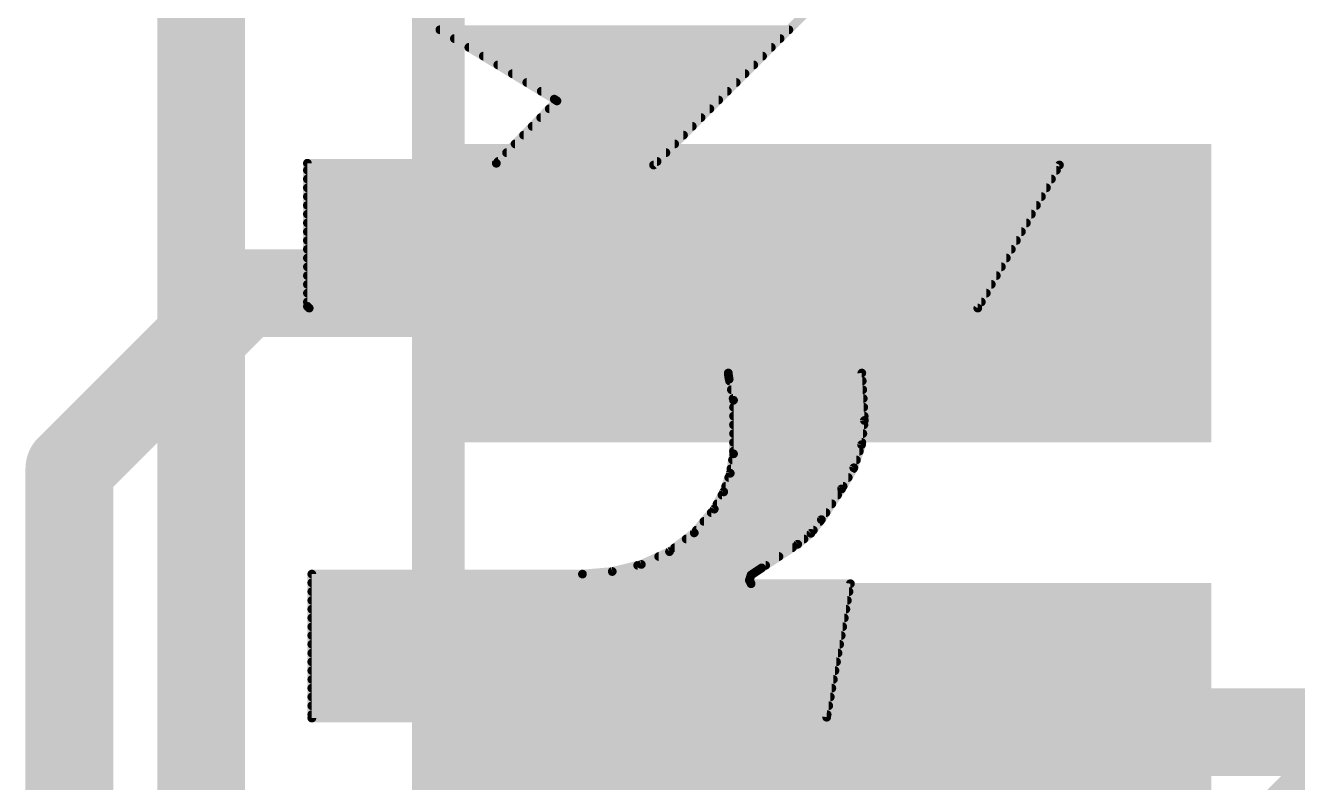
# Model space of a CAD drawing. Extents: x 0 to 108, y -13 to 32.
# Drawn here: x 13.462 to 17.14, y 10.649 to 12.84 of the extents above; entities that cross this region are included whole.
import ezdxf

# ---------------------------------------------------------------- set-up
doc = ezdxf.new("R2010")
doc.units = 0
for name, color, linetype in [('1', 12, 'CONTINUOUS'), ('16', 132, 'CONTINUOUS'), ('21', 41, 'CONTINUOUS'), ('22', 40, 'CONTINUOUS'), ('29', 253, 'CONTINUOUS'), ('31', 253, 'CONTINUOUS'), ('51', 53, 'CONTINUOUS')]:
    doc.layers.add(name, color=color, linetype=linetype)

# ---------------------------------------------------------------- blocks, each defined once
blk = doc.blocks.new('RECT')
blk.add_solid([(-0.5, -0.5), (0.5, -0.5), (-0.5, 0.5), (0.5, 0.5)])

msp = doc.modelspace()

# ---------------------------------------------------------------- linework, layer by layer
at = {"layer": '1', "const_width": 0.254}
for points in [[(13.589, 11.557), (14.097, 12.065)], [(14.097, 12.065), (15.7734, 12.065)], [(13.589, 7.493), (13.589, 11.557)], [(17.78, 10.795), (15.7734, 10.795)]]:
    msp.add_lwpolyline(points, dxfattribs=at)
at = {"layer": '1', "const_width": 0.127}
for points in [[(14.097, 12.1285, 1), (14.097, 12.0015)], [(14.1419, 12.0201, 1), (14.0521, 12.1099)], [(15.7734, 12.0015, 1), (15.7734, 12.1285)], [(13.6525, 11.557, 1), (13.5255, 11.557)], [(13.5441, 11.6019, 1), (13.6339, 11.5121)], [(15.7734, 10.8585, 1), (15.7734, 10.7315)]]:
    msp.add_lwpolyline(points, format="xyb", dxfattribs=at)
at = {"layer": '16', "const_width": 0.254}
for points in [[(13.97, 1.27), (13.97, 13.335)], [(16.51, 9.906), (18.923, 12.319)]]:
    msp.add_lwpolyline(points, dxfattribs=at)
at = {"layer": '21', "const_width": 0.1524}
msp.add_lwpolyline([(14.6558, 10.541), (14.6558, 19.939)], dxfattribs=at)
at = {"layer": '22', "const_width": 0.0254}
for points in [[(14.2875, 13.0531), (14.9911, 12.6263)], [(15.2781, 12.4358), (15.8471, 13.0048)], [(14.6602, 12.827), (15.6693, 12.827)], [(14.7021, 12.8016), (15.6439, 12.8016)], [(14.744, 12.7762), (15.6185, 12.7762)], [(14.7859, 12.7508), (15.5931, 12.7508)], [(14.8277, 12.7254), (15.5677, 12.7254)], [(14.8696, 12.7), (15.5423, 12.7)], [(14.9115, 12.6746), (15.5169, 12.6746)], [(14.9533, 12.6492), (15.4915, 12.6492)], [(14.9987, 12.6213), (14.8234, 12.4409)], [(14.9911, 12.6263), (14.9987, 12.6213)], [(14.9949, 12.6238), (15.4661, 12.6238)], [(14.9518, 12.573), (15.4153, 12.573)], [(14.9765, 12.5984), (15.4407, 12.5984)], [(14.9271, 12.5476), (15.3899, 12.5476)], [(14.8777, 12.4968), (15.3391, 12.4968)], [(14.9024, 12.5222), (15.3645, 12.5222)], [(14.853, 12.4714), (15.3137, 12.4714)], [(14.8234, 12.4409), (14.2773, 12.4409)], [(14.2773, 12.4409), (14.2773, 12.0269)], [(14.2773, 12.4206), (16.4429, 12.4206)], [(14.8284, 12.446), (15.2883, 12.446)], [(16.4516, 12.4358), (15.2781, 12.4358)], [(16.2154, 12.0218), (16.4516, 12.4358)], [(14.2773, 12.3952), (16.4284, 12.3952)], [(14.2773, 12.3698), (16.4139, 12.3698)], [(14.2773, 12.3444), (16.3995, 12.3444)], [(14.2773, 12.319), (16.385, 12.319)], [(14.2773, 12.2936), (16.3705, 12.2936)], [(14.2773, 12.2682), (16.356, 12.2682)], [(14.2773, 12.2428), (16.3415, 12.2428)], [(14.2773, 12.2174), (16.327, 12.2174)], [(14.2773, 12.192), (16.3125, 12.192)], [(14.2773, 12.1666), (16.298, 12.1666)], [(14.2773, 12.1412), (16.2835, 12.1412)], [(14.2773, 12.1158), (16.269, 12.1158)], [(14.2773, 12.0904), (16.2545, 12.0904)], [(14.2773, 12.065), (16.24, 12.065)], [(14.2773, 12.0396), (16.2256, 12.0396)], [(14.2773, 12.0269), (14.2824, 12.0218)], [(14.2824, 12.0218), (16.2154, 12.0218)], [(15.8801, 11.8339), (15.494, 11.8339)], [(15.494, 11.8339), (15.494, 11.8313)], [(15.494, 11.8313), (15.4965, 11.8161)], [(15.8877, 11.6967), (15.8801, 11.8339)], [(15.4965, 11.8161), (15.5092, 11.7551)], [(15.4976, 11.811), (15.8814, 11.811)], [(15.5029, 11.7856), (15.8828, 11.7856)], [(15.5081, 11.7602), (15.8842, 11.7602)], [(15.5092, 11.7551), (15.5092, 11.6002)], [(15.5092, 11.7348), (15.8856, 11.7348)], [(15.5092, 11.7094), (15.887, 11.7094)], [(15.5092, 11.684), (15.8862, 11.684)], [(15.8793, 11.6266), (15.8877, 11.6967)], [(15.5092, 11.6586), (15.8831, 11.6586)], [(15.5092, 11.6332), (15.8801, 11.6332)], [(15.857, 11.5597), (15.8793, 11.6266)], [(15.5092, 11.6002), (15.4997, 11.544)], [(15.5062, 11.5824), (15.8645, 11.5824)], [(15.5092, 11.6078), (15.873, 11.6078)], [(15.4997, 11.544), (15.4809, 11.4901)], [(15.5019, 11.557), (15.8554, 11.557)], [(15.8217, 11.4986), (15.857, 11.5597)], [(15.4865, 11.5062), (15.8261, 11.5062)], [(15.4954, 11.5316), (15.8407, 11.5316)], [(15.4809, 11.4901), (15.4534, 11.4402)], [(15.4758, 11.4808), (15.81, 11.4808)], [(15.7632, 11.4097), (15.8217, 11.4986)], [(15.4534, 11.4402), (15.3957, 11.3715)], [(15.4448, 11.43), (15.7766, 11.43)], [(15.4618, 11.4554), (15.7933, 11.4554)], [(15.4235, 11.4046), (15.7593, 11.4046)], [(15.733, 11.3702), (15.7632, 11.4097)], [(15.3957, 11.3715), (15.3242, 11.3172)], [(15.3723, 11.3538), (15.7131, 11.3538)], [(15.4021, 11.3792), (15.7399, 11.3792)], [(15.6947, 11.3386), (15.733, 11.3702)], [(15.3242, 11.3172), (15.2425, 11.2801)], [(15.3389, 11.3284), (15.6792, 11.3284)], [(15.5905, 11.27), (15.6947, 11.3386)], [(15.2425, 11.2801), (15.1585, 11.2596)], [(15.2929, 11.303), (15.6406, 11.303)], [(15.0724, 11.2522), (14.29, 11.2522)], [(14.29, 11.2522), (14.29, 10.8356)], [(15.1585, 11.2596), (15.0724, 11.2522)], [(15.0724, 11.2522), (15.5638, 11.2522)], [(15.2322, 11.2776), (15.602, 11.2776)], [(15.555, 11.2344), (15.56, 11.2497)], [(15.56, 11.2497), (15.5905, 11.27)], [(14.29, 11.2268), (15.5588, 11.2268)], [(15.56, 11.2243), (15.555, 11.2344)], [(15.8471, 11.2243), (15.56, 11.2243)], [(15.7785, 10.8382), (15.8471, 11.2243)], [(14.29, 11.2014), (15.843, 11.2014)], [(14.29, 11.176), (15.8385, 11.176)], [(14.29, 11.1506), (15.834, 11.1506)], [(14.29, 11.1252), (15.8295, 11.1252)], [(14.29, 11.0998), (15.825, 11.0998)], [(14.29, 11.0744), (15.8205, 11.0744)], [(14.29, 11.049), (15.816, 11.049)], [(14.29, 11.0236), (15.8114, 11.0236)], [(14.29, 10.9982), (15.8069, 10.9982)], [(14.29, 10.9728), (15.8024, 10.9728)], [(14.29, 10.9474), (15.7979, 10.9474)], [(14.29, 10.922), (15.7934, 10.922)], [(14.29, 10.8966), (15.7889, 10.8966)], [(14.29, 10.8712), (15.7844, 10.8712)], [(14.29, 10.8458), (15.7799, 10.8458)], [(14.29, 10.8356), (15.7785, 10.8382)]]:
    msp.add_lwpolyline(points, dxfattribs=at)
at = {"layer": '22', "const_width": 0.0127}
for points in [[(14.6602, 12.8333, 1), (14.6602, 12.8207)], [(15.6693, 12.8207, 1), (15.6693, 12.8333)], [(14.7021, 12.8079, 1), (14.7021, 12.7953)], [(15.6439, 12.7953, 1), (15.6439, 12.8079)], [(14.744, 12.7826, 1), (14.744, 12.7699)], [(14.7859, 12.7571, 1), (14.7859, 12.7445)], [(15.5931, 12.7445, 1), (15.5931, 12.7571)], [(15.6185, 12.7699, 1), (15.6185, 12.7826)], [(14.8277, 12.7317, 1), (14.8277, 12.7191)], [(15.5677, 12.7191, 1), (15.5677, 12.7317)], [(14.8696, 12.7064, 1), (14.8696, 12.6937)], [(15.5423, 12.6937, 1), (15.5423, 12.7064)], [(14.9115, 12.6809, 1), (14.9115, 12.6683)], [(14.9533, 12.6555, 1), (14.9533, 12.6429)], [(15.4915, 12.6429, 1), (15.4915, 12.6555)], [(15.5169, 12.6683, 1), (15.5169, 12.6809)], [(14.9946, 12.6316, 1), (14.9876, 12.621)], [(14.9878, 12.6209, 1), (14.9944, 12.6317)], [(14.9949, 12.6302, 1), (14.9949, 12.6175)], [(15.0033, 12.6169, 1), (14.9941, 12.6257)], [(14.9952, 12.616, 1), (15.0022, 12.6266)], [(15.4661, 12.6175, 1), (15.4661, 12.6302)], [(14.9518, 12.5793, 1), (14.9518, 12.5667)], [(14.9765, 12.6047, 1), (14.9765, 12.5921)], [(15.4153, 12.5667, 1), (15.4153, 12.5793)], [(15.4407, 12.5921, 1), (15.4407, 12.6047)], [(14.9271, 12.554, 1), (14.9271, 12.5413)], [(15.3899, 12.5413, 1), (15.3899, 12.554)], [(14.8777, 12.5031, 1), (14.8777, 12.4905)], [(14.9024, 12.5285, 1), (14.9024, 12.5159)], [(15.3391, 12.4905, 1), (15.3391, 12.5031)], [(15.3645, 12.5159, 1), (15.3645, 12.5285)], [(14.853, 12.4778, 1), (14.853, 12.4651)], [(15.3137, 12.4651, 1), (15.3137, 12.4778)], [(14.2773, 12.4473, 1), (14.2773, 12.4346)], [(14.2836, 12.4409, 1), (14.271, 12.4409)], [(14.2773, 12.4269, 1), (14.2773, 12.4143)], [(14.8188, 12.4453, 1), (14.828, 12.4365)], [(14.8284, 12.4523, 1), (14.8284, 12.4397)], [(14.8234, 12.4346, 1), (14.8234, 12.4473)], [(15.2736, 12.4403, 1), (15.2826, 12.4313)], [(15.2781, 12.4421, 1), (15.2781, 12.4295)], [(15.2883, 12.4397, 1), (15.2883, 12.4523)], [(16.4429, 12.4143, 1), (16.4429, 12.4269)], [(16.4571, 12.4327, 1), (16.4461, 12.4389)], [(16.4516, 12.4295, 1), (16.4516, 12.4421)], [(14.2773, 12.4016, 1), (14.2773, 12.3889)], [(16.4284, 12.3889, 1), (16.4284, 12.4016)], [(14.2773, 12.3762, 1), (14.2773, 12.3635)], [(16.4139, 12.3635, 1), (16.4139, 12.3762)], [(14.2773, 12.3254, 1), (14.2773, 12.3127)], [(14.2773, 12.3507, 1), (14.2773, 12.3381)], [(16.385, 12.3127, 1), (16.385, 12.3254)], [(16.3995, 12.3381, 1), (16.3995, 12.3507)], [(14.2773, 12.3, 1), (14.2773, 12.2873)], [(16.3705, 12.2873, 1), (16.3705, 12.3)], [(14.2773, 12.2492, 1), (14.2773, 12.2365)], [(14.2773, 12.2745, 1), (14.2773, 12.2619)], [(16.3415, 12.2365, 1), (16.3415, 12.2492)], [(16.356, 12.2619, 1), (16.356, 12.2745)], [(14.2773, 12.2238, 1), (14.2773, 12.2111)], [(16.327, 12.2111, 1), (16.327, 12.2238)], [(14.2773, 12.173, 1), (14.2773, 12.1603)], [(14.2773, 12.1983, 1), (14.2773, 12.1857)], [(16.298, 12.1603, 1), (16.298, 12.173)], [(16.3125, 12.1857, 1), (16.3125, 12.1983)], [(14.2773, 12.1476, 1), (14.2773, 12.1349)], [(16.2835, 12.1349, 1), (16.2835, 12.1476)], [(14.2773, 12.0968, 1), (14.2773, 12.0841)], [(14.2773, 12.1221, 1), (14.2773, 12.1095)], [(16.2545, 12.0841, 1), (16.2545, 12.0968)], [(16.269, 12.1095, 1), (16.269, 12.1221)], [(14.2773, 12.0714, 1), (14.2773, 12.0587)], [(16.24, 12.0587, 1), (16.24, 12.0714)], [(14.2818, 12.0314, 1), (14.2728, 12.0224)], [(14.2773, 12.0459, 1), (14.2773, 12.0333)], [(14.271, 12.0269, 1), (14.2836, 12.0269)], [(14.2824, 12.0282, 1), (14.2824, 12.0155)], [(14.2779, 12.0173, 1), (14.2869, 12.0263)], [(16.2099, 12.0249, 1), (16.2209, 12.0187)], [(16.2154, 12.0155, 1), (16.2154, 12.0282)], [(16.2256, 12.0333, 1), (16.2256, 12.0459)], [(15.5003, 11.8323, 1), (15.4877, 11.8303)], [(15.5004, 11.8339, 1), (15.4877, 11.8339)], [(15.494, 11.8402, 1), (15.494, 11.8276)], [(15.8864, 11.8343, 1), (15.8738, 11.8335)], [(15.8801, 11.8276, 1), (15.8801, 11.8402)], [(15.4877, 11.8313, 1), (15.5004, 11.8313)], [(15.5027, 11.8174, 1), (15.4903, 11.8148)], [(15.4902, 11.8151, 1), (15.5028, 11.8171)], [(15.4976, 11.8173, 1), (15.4976, 11.8047)], [(15.8814, 11.8047, 1), (15.8814, 11.8173)], [(15.5029, 11.7919, 1), (15.5029, 11.7793)], [(15.5081, 11.7666, 1), (15.5081, 11.7539)], [(15.8828, 11.7793, 1), (15.8828, 11.7919)], [(15.8842, 11.7539, 1), (15.8842, 11.7666)], [(15.5155, 11.7551, 1), (15.5029, 11.7551)], [(15.5092, 11.7411, 1), (15.5092, 11.7285)], [(15.503, 11.7538, 1), (15.5154, 11.7564)], [(15.8856, 11.7285, 1), (15.8856, 11.7411)], [(15.5092, 11.6904, 1), (15.5092, 11.6777)], [(15.5092, 11.7157, 1), (15.5092, 11.7031)], [(15.894, 11.6959, 1), (15.8814, 11.6975)], [(15.8814, 11.6963, 1), (15.894, 11.6971)], [(15.8862, 11.6777, 1), (15.8862, 11.6904)], [(15.887, 11.7031, 1), (15.887, 11.7157)], [(15.5092, 11.6649, 1), (15.5092, 11.6523)], [(15.8831, 11.6523, 1), (15.8831, 11.6649)], [(15.5092, 11.6395, 1), (15.5092, 11.6269)], [(15.873, 11.6274, 1), (15.8856, 11.6259)], [(15.8853, 11.6246, 1), (15.8733, 11.6287)], [(15.8801, 11.6269, 1), (15.8801, 11.6395)], [(15.5062, 11.5887, 1), (15.5062, 11.5761)], [(15.5092, 11.6142, 1), (15.5092, 11.6015)], [(15.5155, 11.5991, 1), (15.5029, 11.6013)], [(15.5029, 11.6002, 1), (15.5155, 11.6002)], [(15.8645, 11.5761, 1), (15.8645, 11.5887)], [(15.873, 11.6015, 1), (15.873, 11.6142)], [(15.4934, 11.545, 1), (15.5059, 11.5429)], [(15.5057, 11.5419, 1), (15.4937, 11.5461)], [(15.5019, 11.5633, 1), (15.5019, 11.5507)], [(15.851, 11.5617, 1), (15.863, 11.5577)], [(15.8625, 11.5565, 1), (15.8515, 11.5629)], [(15.8554, 11.5507, 1), (15.8554, 11.5633)], [(15.4865, 11.5125, 1), (15.4865, 11.4999)], [(15.4954, 11.538, 1), (15.4954, 11.5253)], [(15.8261, 11.4999, 1), (15.8261, 11.5125)], [(15.8407, 11.5253, 1), (15.8407, 11.538)], [(15.4758, 11.4871, 1), (15.4758, 11.4745)], [(15.4749, 11.4922, 1), (15.4869, 11.488)], [(15.4865, 11.4871, 1), (15.4754, 11.4932)], [(15.81, 11.4745, 1), (15.81, 11.4871)], [(15.8162, 11.5018, 1), (15.8272, 11.4954)], [(15.827, 11.4951, 1), (15.8164, 11.5021)], [(15.4448, 11.4363, 1), (15.4448, 11.4237)], [(15.4478, 11.4433, 1), (15.459, 11.4371)], [(15.4583, 11.4361, 1), (15.4485, 11.4443)], [(15.4618, 11.4618, 1), (15.4618, 11.4491)], [(15.7766, 11.4237, 1), (15.7766, 11.4363)], [(15.7933, 11.4491, 1), (15.7933, 11.4618)], [(15.4235, 11.4109, 1), (15.4235, 11.3983)], [(15.7579, 11.4132, 1), (15.7685, 11.4062)], [(15.7682, 11.4058, 1), (15.7582, 11.4136)], [(15.7593, 11.3983, 1), (15.7593, 11.4109)], [(15.3723, 11.3601, 1), (15.3723, 11.3475)], [(15.3908, 11.3756, 1), (15.4005, 11.3674)], [(15.3995, 11.3664, 1), (15.3918, 11.3766)], [(15.4021, 11.3856, 1), (15.4021, 11.3729)], [(15.7131, 11.3475, 1), (15.7131, 11.3601)], [(15.728, 11.3741, 1), (15.738, 11.3664)], [(15.737, 11.3654, 1), (15.729, 11.3751)], [(15.7399, 11.3729, 1), (15.7399, 11.3856)], [(15.3203, 11.3223, 1), (15.328, 11.3122)], [(15.3268, 11.3115, 1), (15.3216, 11.323)], [(15.3389, 11.3347, 1), (15.3389, 11.3221)], [(15.6792, 11.3221, 1), (15.6792, 11.3347)], [(15.6907, 11.3435, 1), (15.6987, 11.3337)], [(15.6982, 11.3333, 1), (15.6912, 11.3439)], [(15.2399, 11.2859, 1), (15.2451, 11.2743)], [(15.244, 11.2739, 1), (15.241, 11.2863)], [(15.2929, 11.3094, 1), (15.2929, 11.2967)], [(15.6406, 11.2967, 1), (15.6406, 11.3094)], [(14.2964, 11.2522, 1), (14.2837, 11.2522)], [(14.29, 11.2585, 1), (14.29, 11.2459)], [(15.0719, 11.2585, 1), (15.0729, 11.2459)], [(15.0724, 11.2585, 1), (15.0724, 11.2459)], [(15.0724, 11.2459, 1), (15.0724, 11.2585)], [(15.157, 11.2658, 1), (15.16, 11.2535)], [(15.1591, 11.2533, 1), (15.158, 11.266)], [(15.2322, 11.284, 1), (15.2322, 11.2713)], [(15.5565, 11.255, 1), (15.5635, 11.2444)], [(15.566, 11.2477, 1), (15.554, 11.2517)], [(15.5638, 11.2459, 1), (15.5638, 11.2585)], [(15.587, 11.2753, 1), (15.594, 11.2647)], [(15.594, 11.2647, 1), (15.587, 11.2753)], [(15.602, 11.2713, 1), (15.602, 11.284)], [(14.29, 11.2332, 1), (14.29, 11.2205)], [(15.5607, 11.2372, 1), (15.5493, 11.2316)], [(15.549, 11.2364, 1), (15.561, 11.2324)], [(15.56, 11.2307, 1), (15.56, 11.218)], [(15.5543, 11.2215, 1), (15.5657, 11.2271)], [(15.5588, 11.2205, 1), (15.5588, 11.2332)], [(15.8534, 11.2232, 1), (15.8408, 11.2254)], [(15.8471, 11.218, 1), (15.8471, 11.2307)], [(14.29, 11.2078, 1), (14.29, 11.1951)], [(14.29, 11.1823, 1), (14.29, 11.1697)], [(15.8385, 11.1697, 1), (15.8385, 11.1823)], [(15.843, 11.1951, 1), (15.843, 11.2078)], [(14.29, 11.157, 1), (14.29, 11.1443)], [(15.834, 11.1443, 1), (15.834, 11.157)], [(14.29, 11.1316, 1), (14.29, 11.1189)], [(14.29, 11.1061, 1), (14.29, 11.0935)], [(15.825, 11.0935, 1), (15.825, 11.1061)], [(15.8295, 11.1189, 1), (15.8295, 11.1316)], [(14.29, 11.0808, 1), (14.29, 11.0681)], [(15.8205, 11.0681, 1), (15.8205, 11.0808)], [(14.29, 11.0554, 1), (14.29, 11.0427)], [(14.29, 11.0299, 1), (14.29, 11.0173)], [(15.8114, 11.0173, 1), (15.8114, 11.0299)], [(15.816, 11.0427, 1), (15.816, 11.0554)], [(14.29, 11.0046, 1), (14.29, 10.9919)], [(15.8069, 10.9919, 1), (15.8069, 11.0046)], [(14.29, 10.9792, 1), (14.29, 10.9665)], [(15.8024, 10.9665, 1), (15.8024, 10.9792)], [(14.29, 10.9284, 1), (14.29, 10.9157)], [(14.29, 10.9537, 1), (14.29, 10.9411)], [(15.7934, 10.9157, 1), (15.7934, 10.9284)], [(15.7979, 10.9411, 1), (15.7979, 10.9537)], [(14.29, 10.903, 1), (14.29, 10.8903)], [(15.7889, 10.8903, 1), (15.7889, 10.903)], [(14.29, 10.8775, 1), (14.29, 10.8649)], [(14.29, 10.8521, 1), (14.29, 10.8395)], [(15.7785, 10.8319, 1), (15.7785, 10.8445)], [(15.7799, 10.8395, 1), (15.7799, 10.8521)], [(15.7844, 10.8649, 1), (15.7844, 10.8775)], [(14.29, 10.8419, 1), (14.29, 10.8293)], [(14.2837, 10.8356, 1), (14.2964, 10.8356)], [(15.7722, 10.8393, 1), (15.7848, 10.8371)]]:
    msp.add_lwpolyline(points, format="xyb", dxfattribs=at)

# ---------------------------------------------------------------- block references
at = {"layer": '1', "xscale": 0.6604, "yscale": 2.032, "rotation": 270}
for p in [(15.7734, 12.065), (15.7734, 10.795)]:
    msp.add_blockref('RECT', p, dxfattribs=at)
at = {"layer": '29', "xscale": 0.8636, "yscale": 2.2352, "rotation": 270}
for p in [(15.7734, 12.065), (15.7734, 10.795)]:
    msp.add_blockref('RECT', p, dxfattribs=at)
at = {"layer": '31', "xscale": 0.6604, "yscale": 2.032, "rotation": 270}
for p in [(15.7734, 12.065), (15.7734, 10.795)]:
    msp.add_blockref('RECT', p, dxfattribs=at)
at = {"layer": '51', "xscale": 0.508, "yscale": 1.143, "rotation": 270}
for p in [(15.2273, 12.065), (15.2273, 10.795)]:
    msp.add_blockref('RECT', p, dxfattribs=at)

doc.saveas('drawing.dxf')
